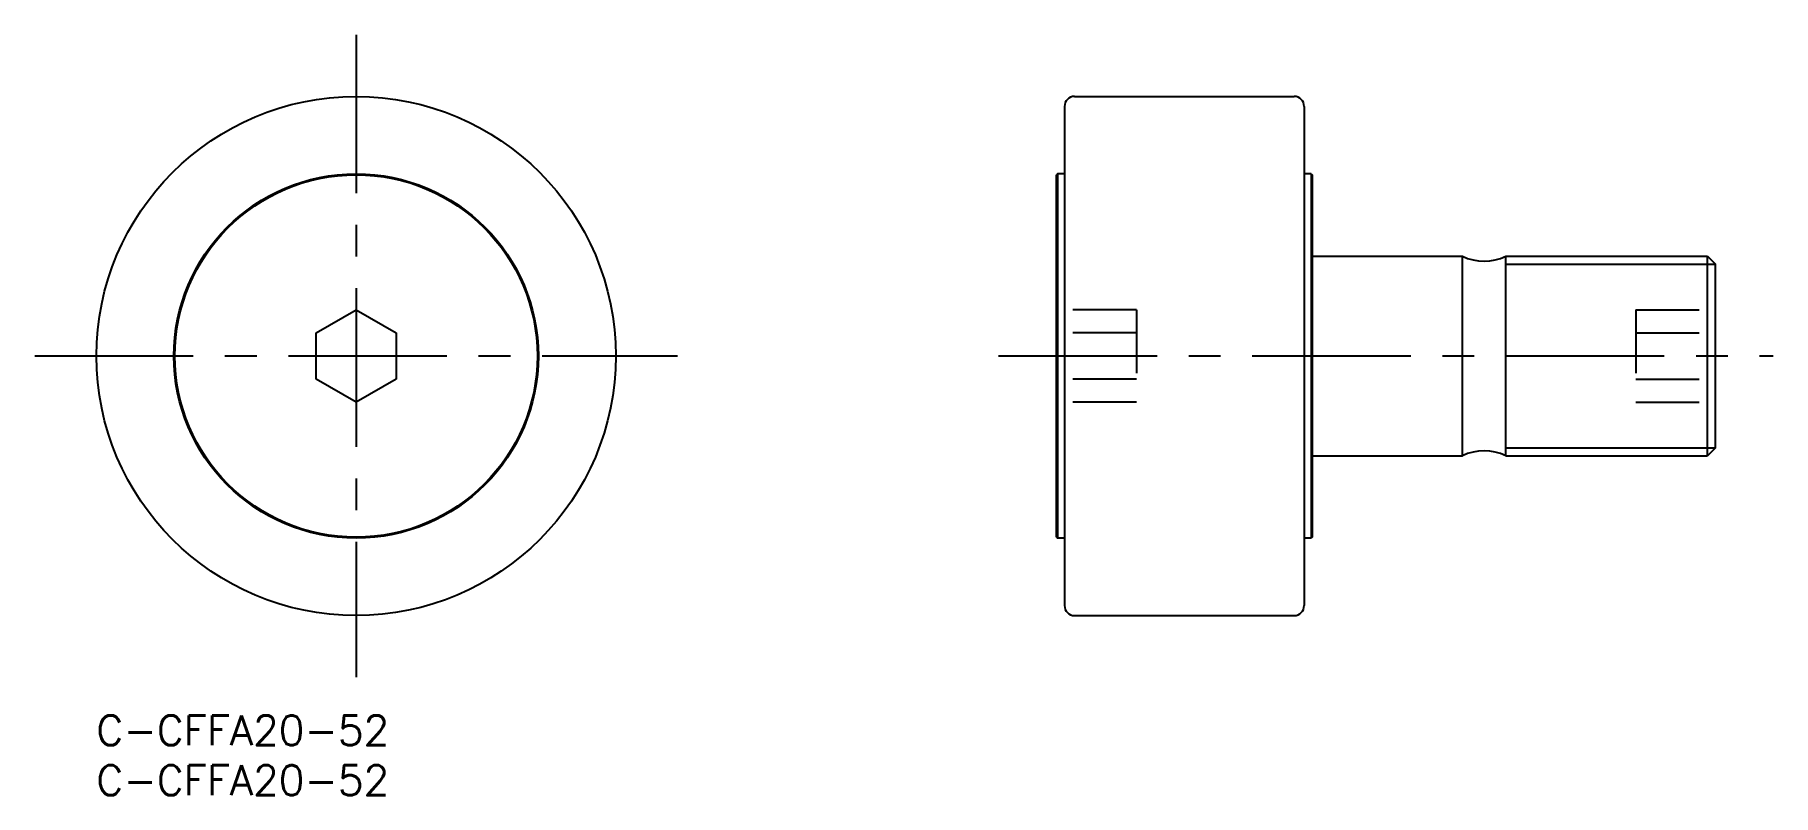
# Model space of a CAD drawing. Extents: x -6 to 168, y -8 to 68.
import ezdxf

# ---------------------------------------------------------------- set-up
doc = ezdxf.new("R2010")
doc.units = 0
doc.header["$LTSCALE"] = 0.5
doc.linetypes.add('CENTER', pattern=[50.8, 31.75, -6.35, 6.35, -6.35])
doc.linetypes.add('DASHED', pattern=[19.05, 12.7, -6.35])
for name, color, linetype in [('MSM_CENTER', 1, 'CENTER'), ('MSM_CONTINUOUS', 7, 'CONTINUOUS'), ('MSM_DASHED', 4, 'DASHED'), ('MSM_NARROW', 5, 'CONTINUOUS'), ('MSM_PART_NUMBER', 7, 'CONTINUOUS')]:
    doc.layers.add(name, color=color, linetype=linetype)
doc.styles.get("Standard").update_dxf_attribs({"font": 'txt.shx', "height": 3, "bigfont": 'bigfont.shx'})

# ---------------------------------------------------------------- blocks, each defined once
blk = doc.blocks.new('*U2')
at = {"layer": 'MSM_PART_NUMBER'}
blk.add_text('C-CFFA20-52', height=3, dxfattribs=at).set_placement((0, -3))
blk = doc.blocks.new('*U3')
at = {"layer": 'MSM_PART_NUMBER'}
blk.add_text('C-CFFA20-52', height=3, dxfattribs=at).set_placement((0, -8))

msp = doc.modelspace()

# ---------------------------------------------------------------- linework, layer by layer
at = {"layer": 'MSM_CENTER'}
for p, q in [((26, 68.18), (26, 3.82)), ((-6.18, 36), (58.18, 36)), ((90.33, 36), (167.91, 36))]:
    msp.add_line(p, q, dxfattribs=at)
at = {"layer": 'MSM_CONTINUOUS'}
for p, q in [((96.94, 61), (96.94, 11)), ((97.94, 62), (119.94, 62)), ((120.94, 61), (120.94, 11)), ((96.24, 54.25), (96.14, 54.15)), ((96.14, 17.85), (96.14, 54.15)), ((96.24, 54.25), (96.24, 17.75)), ((96.94, 54.25), (96.24, 54.25)), ((121.64, 54.25), (120.94, 54.25)), ((121.64, 54.25), (121.74, 54.15)), ((121.64, 54.25), (121.64, 17.75)), ((121.74, 54.15), (121.74, 17.85)), ((121.74, 46), (136.78, 46)), ((136.78, 26), (136.78, 46)), ((141.14, 26), (141.14, 46)), ((141.14, 46), (161.33, 46)), ((161.33, 26), (161.33, 46)), ((161.33, 46), (162.14, 45.19)), ((162.14, 26.81), (162.14, 45.19)), ((22, 38.31), (26, 40.62)), ((26, 40.62), (30, 38.31)), ((22, 33.69), (22, 38.31)), ((30, 38.31), (30, 33.69)), ((26, 31.38), (22, 33.69)), ((30, 33.69), (26, 31.38)), ((162.14, 26.81), (161.33, 26)), ((121.74, 26), (136.78, 26)), ((141.14, 26), (161.33, 26)), ((96.14, 17.85), (96.24, 17.75)), ((96.94, 17.75), (96.24, 17.75)), ((121.64, 17.75), (120.94, 17.75)), ((121.74, 17.85), (121.64, 17.75)), ((97.94, 10), (119.94, 10))]:
    msp.add_line(p, q, dxfattribs=at)
for radius in [26, 18.25, 18.15]:
    msp.add_circle((26, 36), radius, dxfattribs=at)
for centre, radius, start, end in [((97.94, 61), 1, 90, 180), ((119.94, 61), 1, 0, 90), ((138.96, 50.5), 5, 244.1581, 295.8419), ((138.96, 21.5), 5, 64.1581, 115.8419), ((97.94, 11), 1, 180, 270), ((119.94, 11), 1, 270, 0)]:
    msp.add_arc(centre, radius, start, end, dxfattribs=at)
at = {"layer": 'MSM_DASHED'}
for p, q in [((104.14, 40.62), (96.14, 40.62)), ((104.14, 40.62), (104.14, 31.38)), ((154.14, 40.62), (162.14, 40.62)), ((154.14, 40.62), (154.14, 31.38)), ((104.14, 38.31), (96.14, 38.31)), ((154.14, 38.31), (162.14, 38.31)), ((104.14, 33.69), (96.14, 33.69)), ((154.14, 33.69), (162.14, 33.69)), ((104.14, 31.38), (96.14, 31.38)), ((154.14, 31.38), (162.14, 31.38))]:
    msp.add_line(p, q, dxfattribs=at)
at = {"layer": 'MSM_NARROW'}
for p, q in [((141.14, 45.19), (162.14, 45.19)), ((141.14, 26.81), (162.14, 26.81))]:
    msp.add_line(p, q, dxfattribs=at)

# ---------------------------------------------------------------- block references
at = {"layer": 'MSM_CONTINUOUS'}
for name in ['*U2', '*U3']:
    msp.add_blockref(name, (0, 0), dxfattribs=at)

doc.saveas('drawing.dxf')
